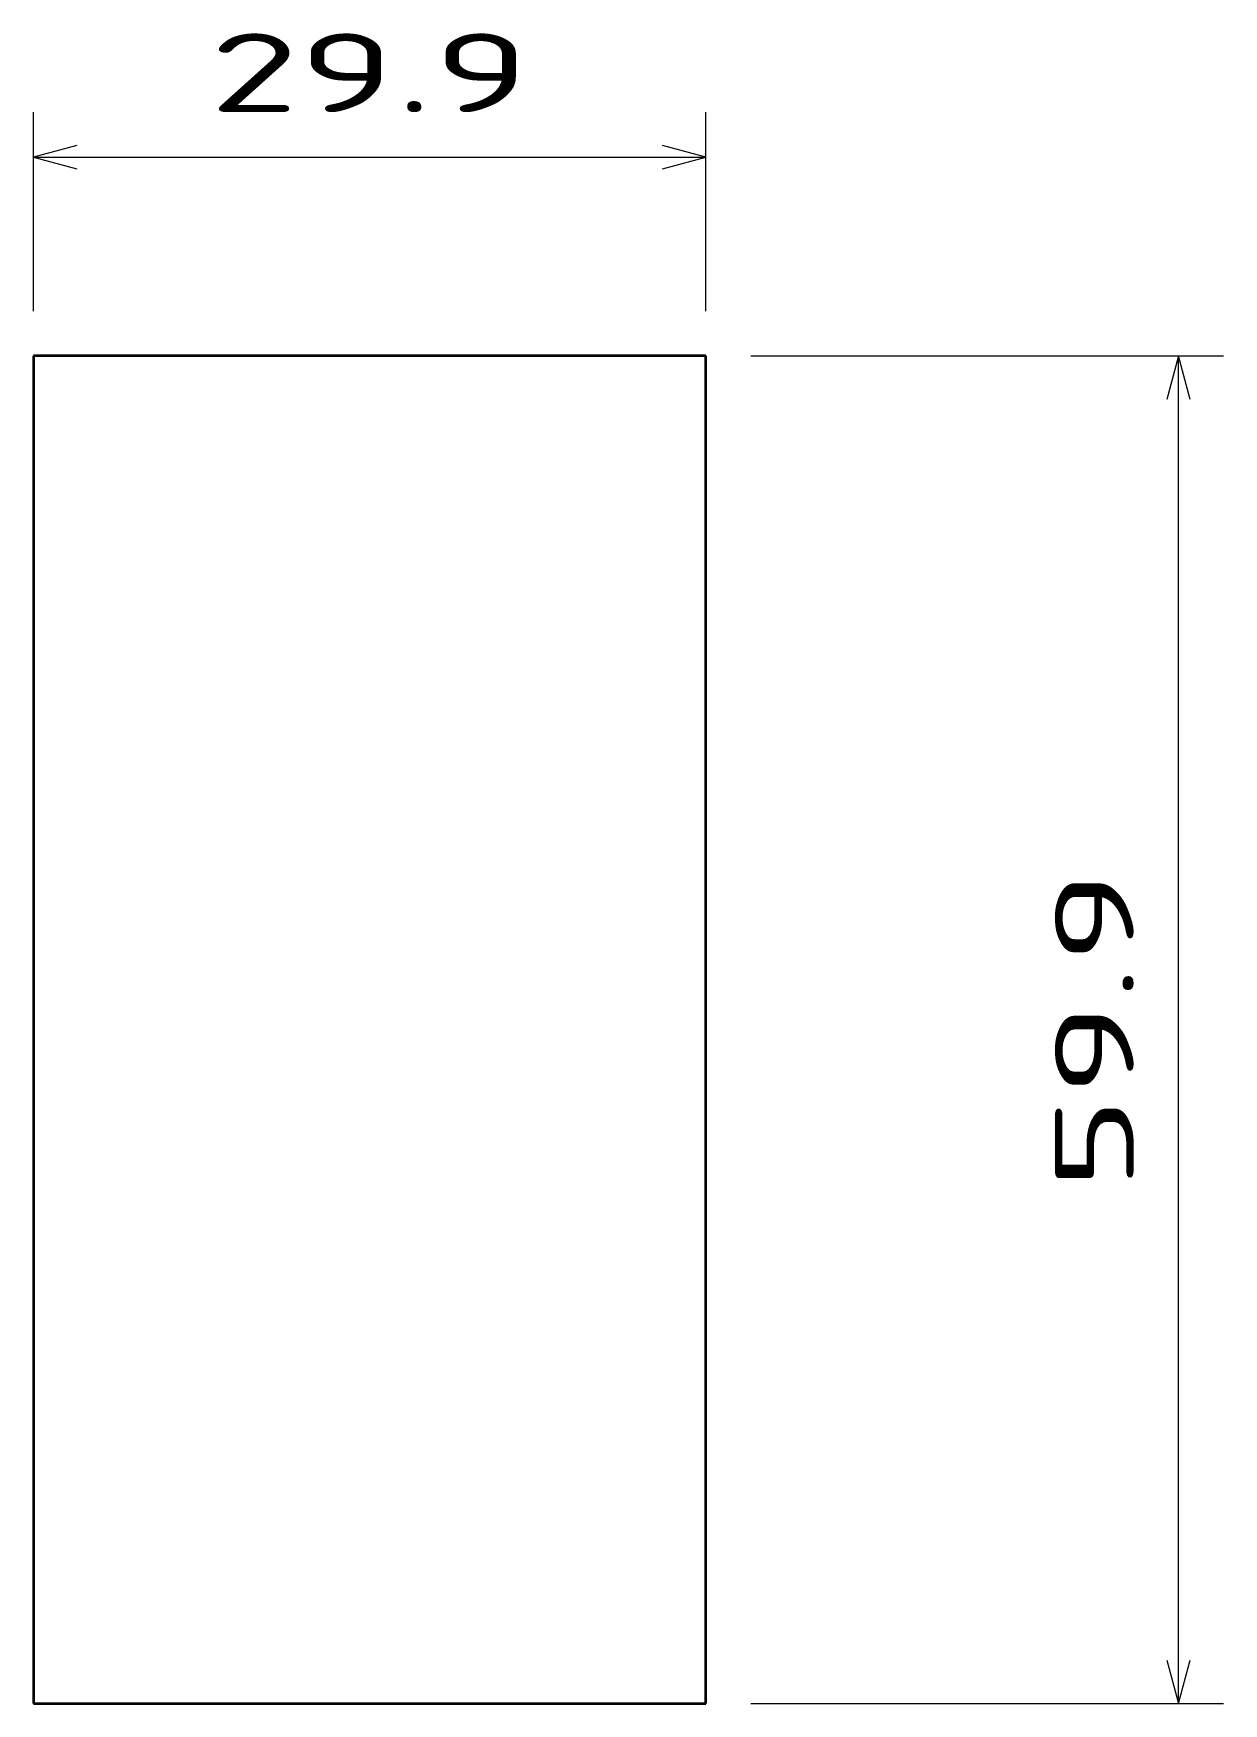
# Model space of a CAD drawing. Extents: x 579.5 to 632.5, y 390.6 to 464.8.
import ezdxf
from ezdxf.enums import TextEntityAlignment as Align

# ---------------------------------------------------------------- set-up
doc = ezdxf.new("R2010")
doc.units = 0
doc.layers.get('0').update_dxf_attribs({"lineweight": 13})
doc.styles.get("Standard").update_dxf_attribs({"font": 'isocp.shx'})

# ---------------------------------------------------------------- blocks, each defined once
blk = doc.blocks.new('BLOCK10')
at = {"color": 7, "lineweight": 13, "ltscale": 0.220976}
for p, q in [((0, 61.900002), (0, 70.739029)), ((29.9, 61.900002), (29.9, 70.739029))]:
    blk.add_line(p, q, dxfattribs=at)
at = {"color": 7, "lineweight": 13}
blk.add_line((0, 68.739029), (29.9, 68.739029), dxfattribs=at)
for points in [[(1.931852, 69.256668), (0, 68.739029), (1.931852, 68.22139)], [(27.968149, 68.22139), (29.9, 68.739029), (27.968149, 69.256668)]]:
    blk.add_lwpolyline(points, dxfattribs=at)
blk.add_text('29.9', height=3.5, dxfattribs=at).set_placement((7.827954, 70.739029), (22.072046, 70.739029), align=Align.FIT)
blk = doc.blocks.new('BLOCK11')
at = {"color": 7, "lineweight": 13}
for p, q in [((31.9, 59.900002), (52.914539, 59.900002)), ((50.914539, 0), (50.914539, 59.900002)), ((31.9, 0), (52.914539, 0))]:
    blk.add_line(p, q, dxfattribs=at)
for points in [[(51.432178, 57.968147), (50.914539, 59.900002), (50.3969, 57.968147)], [(50.3969, 1.931852), (50.914539, 0), (51.432178, 1.931852)]]:
    blk.add_lwpolyline(points, dxfattribs=at)
blk.add_text('59.9', height=3.5, rotation=90.000003, dxfattribs=at).set_placement((48.914539, 22.827955), (48.914539, 37.072048), align=Align.FIT)
blk = doc.blocks.new('BLOCK12')
at = {"color": 7, "lineweight": 35}
for p, q in [((29.9, 59.9), (0, 59.9)), ((0, 59.9), (0, 0)), ((29.9, 0), (29.9, 59.9)), ((0, 0), (29.9, 0))]:
    blk.add_line(p, q, dxfattribs=at)

msp = doc.modelspace()

# ---------------------------------------------------------------- block references
at = {"lineweight": 0}
for name in ['BLOCK10', 'BLOCK12', 'BLOCK11']:
    msp.add_blockref(name, (579.55, 390.55), dxfattribs=at)

doc.saveas('drawing.dxf')
